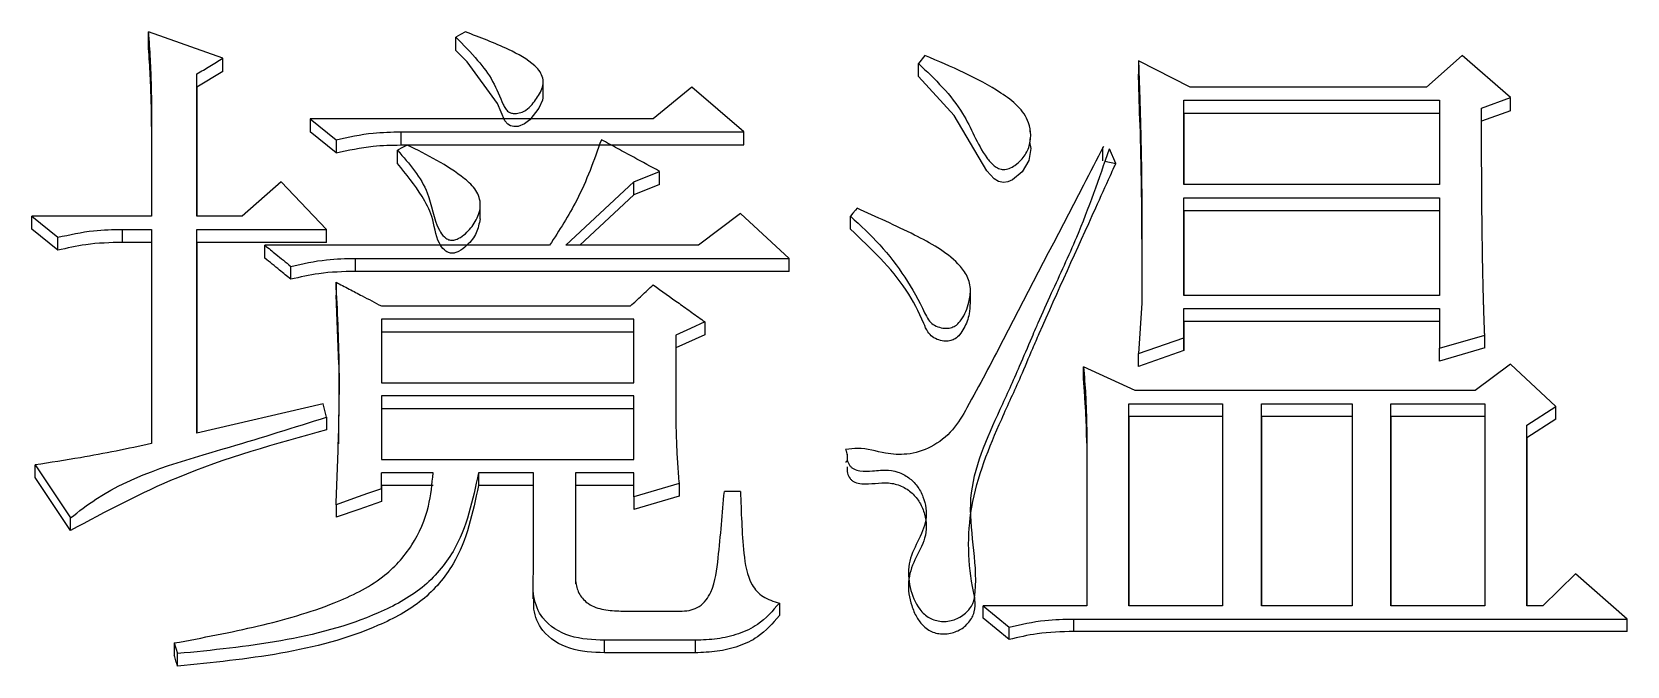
# Model space of a CAD drawing. Header units: millimetres. Extents: x 2028 to 4172, y 863 to 2379.
# Drawn here: x 2530.64 to 2535.97, y 2181.22 to 2183.34 of the extents above; entities that cross this region are included whole.
import ezdxf

# ---------------------------------------------------------------- set-up
doc = ezdxf.new("R2010")
doc.units = ezdxf.units.MM

msp = doc.modelspace()

# ---------------------------------------------------------------- linework, layer by layer
at = {"color": 7, "linetype": 'Continuous', "lineweight": 25}
for p, q in [((2531.2748, 2183.2512), (2531.026, 2183.339)), ((2531.026, 2183.2947), (2531.026, 2183.339)), ((2532.0537, 2183.2772), (2532.0537, 2183.3215)), ((2533.6222, 2183.26), (2533.6005, 2183.2336)), ((2535.4178, 2183.26), (2535.2988, 2183.1545)), ((2535.5801, 2183.1194), (2535.4178, 2183.26)), ((2531.2748, 2183.207), (2531.1883, 2183.1544)), ((2531.2748, 2183.207), (2531.2748, 2183.2512)), ((2533.6005, 2183.1895), (2533.6005, 2183.2336)), ((2534.5092, 2183.1545), (2534.3361, 2183.2424)), ((2534.3361, 2183.2424), (2534.3361, 2183.1982)), ((2531.1883, 2182.7231), (2531.1883, 2183.1985)), ((2531.1883, 2183.1544), (2531.1883, 2183.1985)), ((2531.1883, 2183.1544), (2531.1883, 2182.7231)), ((2532.3457, 2183.1191), (2532.3456, 2183.1635)), ((2532.8433, 2183.1545), (2532.7135, 2183.049)), ((2533.0164, 2183.005), (2532.8433, 2183.1545)), ((2534.3402, 2183.0369), (2534.3361, 2183.1982)), ((2535.2988, 2183.1545), (2534.5092, 2183.1545)), ((2534.4875, 2183.1106), (2535.3421, 2183.1106)), ((2534.4875, 2182.8289), (2534.4875, 2183.1106)), ((2534.4875, 2183.0666), (2534.4875, 2183.1106)), ((2535.3421, 2183.1106), (2535.3421, 2182.8289)), ((2535.4827, 2183.0842), (2535.5801, 2183.1194)), ((2535.5801, 2183.0754), (2535.5801, 2183.1194)), ((2531.0368, 2183.0666), (2531.0368, 2182.7231)), ((2531.0368, 2183.0227), (2531.0368, 2183.0666)), ((2531.5669, 2183.049), (2531.6534, 2182.9786)), ((2532.7135, 2183.049), (2531.5669, 2183.049)), ((2531.5669, 2183.049), (2531.5669, 2183.0051)), ((2534.4875, 2183.0666), (2534.4875, 2182.8289)), ((2535.3421, 2183.0666), (2534.4875, 2183.0666)), ((2535.5801, 2183.0754), (2535.4827, 2183.0402)), ((2531.6534, 2182.9348), (2531.5669, 2183.0051)), ((2531.8698, 2183.005), (2533.0164, 2183.005)), ((2531.8698, 2183.005), (2531.8698, 2182.9612)), ((2533.0164, 2182.9612), (2533.0164, 2183.005)), ((2533.9738, 2183.0048), (2533.9738, 2183.0159)), ((2531.6534, 2182.9786), (2531.6534, 2182.9348)), ((2531.859, 2182.8997), (2531.859, 2182.9434)), ((2531.8698, 2182.9612), (2533.0164, 2182.9612)), ((2533.9738, 2182.972), (2533.9738, 2182.9817)), ((2534.2604, 2182.8996), (2534.2387, 2182.9478)), ((2534.2237, 2182.9071), (2534.2604, 2182.8996)), ((2531.4695, 2182.8377), (2531.3397, 2182.7231)), ((2531.621, 2182.6791), (2531.4695, 2182.8377)), ((2532.4214, 2182.6261), (2532.6486, 2182.8377)), ((2532.6486, 2182.8377), (2532.7351, 2182.873)), ((2532.6486, 2182.7941), (2532.6486, 2182.8377)), ((2532.7351, 2182.8293), (2532.6486, 2182.7941)), ((2532.7351, 2182.8293), (2532.7351, 2182.873)), ((2532.6486, 2182.7941), (2532.4681, 2182.6261)), ((2535.3421, 2182.8289), (2534.4875, 2182.8289)), ((2534.4875, 2182.7849), (2535.3421, 2182.7849)), ((2534.4875, 2182.4584), (2534.4875, 2182.7849)), ((2534.4875, 2182.7413), (2534.4875, 2182.7849)), ((2535.3421, 2182.7849), (2535.3421, 2182.4584)), ((2530.6366, 2182.7231), (2530.7231, 2182.6526)), ((2531.0368, 2182.7231), (2530.6366, 2182.7231)), ((2531.3397, 2182.7231), (2531.1883, 2182.7231)), ((2532.1355, 2182.7136), (2532.1355, 2182.7574)), ((2533.0056, 2182.732), (2532.8649, 2182.6261)), ((2533.1678, 2182.582), (2533.0056, 2182.732)), ((2533.3734, 2182.6797), (2533.3734, 2182.7232)), ((2534.4875, 2182.7413), (2534.4875, 2182.4584)), ((2535.3421, 2182.7413), (2534.4875, 2182.7413)), ((2530.7231, 2182.6092), (2530.6366, 2182.6797)), ((2530.9395, 2182.6791), (2531.0368, 2182.6791)), ((2530.9395, 2182.6356), (2530.9395, 2182.6791)), ((2531.0368, 2182.6791), (2531.0368, 2181.9629)), ((2531.1883, 2182.6791), (2531.621, 2182.6791)), ((2531.1883, 2181.9984), (2531.1883, 2182.6791)), ((2531.1883, 2182.6356), (2531.1883, 2182.6791)), ((2530.7231, 2182.6092), (2530.7231, 2182.6526)), ((2531.0368, 2182.6356), (2530.9395, 2182.6356)), ((2531.1883, 2182.6356), (2531.1883, 2181.9984)), ((2531.621, 2182.6356), (2531.1883, 2182.6356)), ((2532.3674, 2182.6261), (2531.4154, 2182.6261)), ((2531.4154, 2182.5828), (2531.4154, 2182.6261)), ((2532.8649, 2182.6261), (2532.4214, 2182.6261)), ((2531.7183, 2182.582), (2533.1678, 2182.582)), ((2531.7183, 2182.5387), (2531.7183, 2182.582)), ((2533.1678, 2182.5387), (2533.1678, 2182.582)), ((2531.502, 2182.5123), (2531.502, 2182.5555)), ((2533.1678, 2182.5387), (2531.7183, 2182.5387)), ((2531.6534, 2182.5026), (2531.6534, 2182.4594)), ((2531.6623, 2182.2277), (2531.6534, 2182.4594)), ((2533.7743, 2182.4327), (2533.7743, 2182.4763)), ((2535.3421, 2182.4584), (2534.4875, 2182.4584)), ((2531.8049, 2182.4231), (2532.6378, 2182.4231)), ((2534.3469, 2182.4319), (2534.3361, 2182.264)), ((2534.4875, 2182.4142), (2535.3421, 2182.4142)), ((2534.4875, 2182.317), (2534.4875, 2182.4142)), ((2534.4875, 2182.3712), (2534.4875, 2182.4142)), ((2535.3421, 2182.4142), (2535.3421, 2182.2816)), ((2531.8049, 2182.3789), (2531.8049, 2182.1666)), ((2532.6486, 2182.3789), (2531.8049, 2182.3789)), ((2531.8049, 2182.3789), (2531.8049, 2182.3358)), ((2532.6486, 2182.1666), (2532.6486, 2182.3789)), ((2532.8866, 2182.37), (2532.8866, 2182.327)), ((2534.4875, 2182.3712), (2534.4875, 2182.2741)), ((2535.3421, 2182.3712), (2534.4875, 2182.3712)), ((2531.8049, 2182.3358), (2531.8049, 2182.1666)), ((2532.6486, 2182.3358), (2531.8049, 2182.3358)), ((2532.8866, 2182.327), (2532.7892, 2182.2829)), ((2532.7892, 2182.3258), (2532.7892, 2182.0515)), ((2532.7892, 2182.3258), (2532.7892, 2182.2829)), ((2534.3361, 2182.264), (2534.4875, 2182.317)), ((2534.4875, 2182.2741), (2534.4875, 2182.317)), ((2535.3421, 2182.2816), (2535.4936, 2182.3259)), ((2535.4936, 2182.2829), (2535.4936, 2182.3259)), ((2532.7892, 2182.2829), (2532.7892, 2182.0515)), ((2534.4875, 2182.2741), (2534.3361, 2182.2211)), ((2534.3361, 2182.2211), (2534.3361, 2182.264)), ((2535.4936, 2182.2829), (2535.3421, 2182.2387)), ((2535.3421, 2182.2387), (2535.3421, 2182.2816)), ((2534.3253, 2182.1401), (2534.1522, 2182.2197)), ((2534.1522, 2182.1769), (2534.1522, 2182.2197)), ((2535.5801, 2182.2286), (2535.4611, 2182.1401)), ((2535.7315, 2182.087), (2535.5801, 2182.2286)), ((2531.8049, 2182.1666), (2532.6486, 2182.1666)), ((2535.4611, 2182.1401), (2534.3253, 2182.1401)), ((2531.6101, 2182.0958), (2531.1883, 2181.9984)), ((2531.621, 2182.0515), (2531.6101, 2182.0958)), ((2531.8049, 2182.1224), (2531.8049, 2181.9097)), ((2532.6486, 2182.1224), (2531.8049, 2182.1224)), ((2531.8049, 2182.1224), (2531.8049, 2182.0796)), ((2532.6486, 2181.9097), (2532.6486, 2182.1224)), ((2534.3037, 2182.0958), (2534.6174, 2182.0958)), ((2534.3037, 2181.4213), (2534.3037, 2182.0958)), ((2534.3037, 2182.0531), (2534.3037, 2182.0958)), ((2534.6174, 2182.0958), (2534.6174, 2181.4213)), ((2534.7472, 2182.0958), (2535.05, 2182.0958)), ((2534.7472, 2181.4213), (2534.7472, 2182.0958)), ((2534.7472, 2182.0531), (2534.7472, 2182.0958)), ((2535.05, 2182.0958), (2535.0501, 2181.4213)), ((2535.1799, 2182.0958), (2535.4936, 2182.0958)), ((2535.1799, 2181.4213), (2535.1799, 2182.0958)), ((2535.1799, 2182.0531), (2535.1799, 2182.0958)), ((2535.4936, 2182.0958), (2535.4936, 2181.4213)), ((2535.6342, 2182.025), (2535.7315, 2182.087)), ((2535.7315, 2182.0443), (2535.7315, 2182.087)), ((2531.621, 2182.0515), (2531.621, 2182.0089)), ((2532.6486, 2182.0797), (2531.8049, 2182.0796)), ((2531.8049, 2182.0796), (2531.8049, 2181.9097)), ((2534.3037, 2182.0531), (2534.3037, 2181.4213)), ((2534.6174, 2182.0531), (2534.3037, 2182.0531)), ((2534.7472, 2182.0531), (2534.7472, 2181.4213)), ((2535.0501, 2182.0531), (2534.7472, 2182.0531)), ((2535.1799, 2182.0531), (2535.1799, 2181.4213)), ((2535.4936, 2182.0531), (2535.1799, 2182.0531)), ((2535.7315, 2182.0443), (2535.6342, 2181.9824)), ((2534.163, 2181.9647), (2534.163, 2182.0072)), ((2535.6342, 2181.9824), (2535.6342, 2182.025)), ((2530.6474, 2181.892), (2530.7661, 2181.715)), ((2530.6474, 2181.8496), (2530.6474, 2181.892)), ((2531.8049, 2181.9097), (2532.6486, 2181.9097)), ((2530.7661, 2181.6728), (2530.6474, 2181.8496)), ((2531.9779, 2181.8654), (2531.8049, 2181.8654)), ((2531.8049, 2181.8122), (2531.8049, 2181.8654)), ((2531.8049, 2181.823), (2531.8049, 2181.8654)), ((2531.8049, 2181.823), (2531.8049, 2181.7699)), ((2531.9779, 2181.823), (2531.8049, 2181.823)), ((2532.3133, 2181.8654), (2532.1294, 2181.8654)), ((2532.1294, 2181.8654), (2532.1294, 2181.823)), ((2532.3133, 2181.823), (2532.1294, 2181.823)), ((2532.3133, 2181.528), (2532.3133, 2181.8654)), ((2532.6486, 2181.8654), (2532.4539, 2181.8654)), ((2532.4539, 2181.8654), (2532.4539, 2181.5369)), ((2532.4539, 2181.8654), (2532.4539, 2181.823)), ((2532.4539, 2181.823), (2532.4539, 2181.4949)), ((2532.6486, 2181.823), (2532.4539, 2181.823)), ((2532.6486, 2181.7855), (2532.6486, 2181.8654)), ((2532.8001, 2181.8299), (2532.8001, 2181.7876)), ((2531.8049, 2181.8122), (2531.8049, 2181.7699)), ((2532.8001, 2181.7876), (2532.6486, 2181.7433)), ((2532.6486, 2181.7855), (2532.6486, 2181.7433)), ((2533.0056, 2181.8033), (2532.9515, 2181.8033)), ((2530.7661, 2181.6728), (2530.7661, 2181.715)), ((2531.6534, 2181.7589), (2531.6534, 2181.7167)), ((2535.7965, 2181.528), (2535.6883, 2181.4213)), ((2535.9695, 2181.3768), (2535.7965, 2181.528)), ((2532.3116, 2181.4862), (2532.3116, 2181.4441)), ((2532.6053, 2181.4035), (2532.8109, 2181.4035)), ((2533.1354, 2181.4302), (2533.1354, 2181.3884)), ((2533.8169, 2181.4213), (2533.9034, 2181.3501)), ((2534.163, 2181.4213), (2533.8169, 2181.4213)), ((2534.6174, 2181.4213), (2534.3037, 2181.4213)), ((2535.0501, 2181.4213), (2534.7472, 2181.4213)), ((2535.4936, 2181.4213), (2535.1799, 2181.4213)), ((2535.6883, 2181.4213), (2535.6342, 2181.4213)), ((2533.9034, 2181.3084), (2533.8169, 2181.3795)), ((2533.9034, 2181.3084), (2533.9034, 2181.3501)), ((2534.1198, 2181.3768), (2535.9695, 2181.3768)), ((2534.1198, 2181.3351), (2534.1198, 2181.3768)), ((2535.9695, 2181.3351), (2535.9695, 2181.3768)), ((2531.1126, 2181.2967), (2531.1234, 2181.2611)), ((2531.1126, 2181.2967), (2531.1126, 2181.2551)), ((2532.8541, 2181.3056), (2532.5513, 2181.3056)), ((2532.5513, 2181.264), (2532.5513, 2181.3056)), ((2532.8541, 2181.3056), (2532.8541, 2181.264)), ((2535.9695, 2181.3351), (2534.1198, 2181.3351)), ((2531.1234, 2181.2195), (2531.1234, 2181.2611)), ((2532.8541, 2181.264), (2532.5513, 2181.264))]:
    msp.add_line(p, q, dxfattribs=at)
at = {"color": 7, "linetype": 'Continuous', "lineweight": 25, "flags": 128}
for points in [[(2532.0861, 2183.339), (2532.0699, 2183.3302), (2532.0537, 2183.3215)], [(2532.3444, 2183.1192), (2532.3441, 2183.1113), (2532.3311, 2183.0846), (2532.3015, 2183.0448), (2532.2838, 2183.0313), (2532.2621, 2183.0234), (2532.2473, 2183.0225), (2532.2365, 2183.0248), (2532.2273, 2183.0303), (2532.2182, 2183.0415), (2532.1929, 2183.0994), (2532.0918, 2183.2388), (2532.0537, 2183.2772), (2532.0537, 2183.2772)], [(2533.9721, 2182.9707), (2533.9757, 2182.9496), (2533.969, 2182.9087), (2533.9468, 2182.8713), (2533.9144, 2182.8441), (2533.8998, 2182.8378), (2533.8849, 2182.8356), (2533.8686, 2182.8392), (2533.8534, 2182.8482), (2533.8291, 2182.8749), (2533.72, 2183.0599), (2533.6005, 2183.1895), (2533.6005, 2183.1895)], [(2531.8914, 2182.961), (2531.8752, 2182.9522), (2531.859, 2182.9434)], [(2534.2171, 2182.9084), (2534.2171, 2182.9281), (2534.2171, 2182.9402), (2534.2171, 2182.9522)], [(2530.6366, 2182.6797), (2530.6366, 2182.6905), (2530.6366, 2182.7014), (2530.6366, 2182.7123), (2530.6366, 2182.7231)], [(2533.395, 2182.7496), (2533.3895, 2182.7429), (2533.3815, 2182.7331), (2533.3734, 2182.7232)], [(2531.621, 2182.6356), (2531.621, 2182.6466), (2531.621, 2182.6628), (2531.621, 2182.6791)], [(2532.8866, 2182.37), (2532.8379, 2182.3479), (2532.7892, 2182.3258)], [(2532.8001, 2181.8299), (2532.7243, 2181.8077), (2532.6486, 2181.7855)], [(2531.8049, 2181.8122), (2531.7582, 2181.7958), (2531.7116, 2181.7794), (2531.6534, 2181.7589)], [(2531.8049, 2181.7699), (2531.7291, 2181.7433), (2531.6534, 2181.7167)], [(2533.8169, 2181.3795), (2533.8169, 2181.39), (2533.8169, 2181.4004), (2533.8169, 2181.4108), (2533.8169, 2181.4213)]]:
    msp.add_lwpolyline(points, dxfattribs=at)
at = {"color": 7, "linetype": 'Continuous', "lineweight": 25}
for points, knots in [([(2531.026, 2183.339), (2531.0281, 2183.3086), (2531.0323, 2183.2481), (2531.0355, 2183.1572), (2531.0364, 2183.0968), (2531.0368, 2183.0666)], [0, 0, 0, 0, 0.33558, 0.667724, 1, 1, 1, 1]), ([(2532.0537, 2183.3215), (2532.0787, 2183.2961), (2532.1242, 2183.2499), (2532.1808, 2183.1752), (2532.2022, 2183.1174), (2532.219, 2183.083), (2532.228, 2183.0724), (2532.24, 2183.0669), (2532.2542, 2183.0656), (2532.2712, 2183.0689), (2532.2917, 2183.0785), (2532.3145, 2183.102), (2532.3337, 2183.1298), (2532.3472, 2183.16), (2532.3456, 2183.1842), (2532.3362, 2183.207), (2532.3015, 2183.2442), (2532.2157, 2183.2897), (2532.1346, 2183.3206), (2532.0861, 2183.339)], [0, 0, 0, 0, 0.133739, 0.243051, 0.352533, 0.371712, 0.391103, 0.40333, 0.418292, 0.440552, 0.463875, 0.498841, 0.561321, 0.592898, 0.624761, 0.654015, 0.68757, 0.813379, 1, 1, 1, 1]), ([(2531.0368, 2183.0227), (2531.0365, 2183.0532), (2531.0358, 2183.1138), (2531.032, 2183.2045), (2531.028, 2183.2646), (2531.026, 2183.2947)], [0, 0, 0, 0, 0.335994, 0.667926, 1, 1, 1, 1]), ([(2533.6005, 2183.2336), (2533.6556, 2183.181), (2533.753, 2183.0878), (2533.7996, 2182.9539), (2533.8473, 2182.8949), (2533.8677, 2182.8823), (2533.8857, 2182.8779), (2533.905, 2182.8822), (2533.9264, 2182.8944), (2533.9507, 2182.9169), (2533.9717, 2182.9514), (2533.9778, 2182.9939), (2533.9701, 2183.0436), (2533.9341, 2183.094), (2533.8206, 2183.1762), (2533.7101, 2183.2229), (2533.6222, 2183.26)], [0, 0, 0, 0, 0.207454, 0.367231, 0.400729, 0.416588, 0.431291, 0.448091, 0.466661, 0.497247, 0.538505, 0.578637, 0.620092, 0.68235, 0.74713, 1, 1, 1, 1]), ([(2531.1883, 2183.1985), (2531.2027, 2183.2073), (2531.2315, 2183.2248), (2531.2604, 2183.2424), (2531.2748, 2183.2512)], [0, 0, 0, 0, 0.499999, 1, 1, 1, 1]), ([(2534.3361, 2183.2424), (2534.3362, 2183.2381), (2534.3365, 2183.2317), (2534.3368, 2183.221), (2534.3372, 2183.2103), (2534.3376, 2183.1975), (2534.3381, 2183.1847), (2534.3385, 2183.1718), (2534.3389, 2183.159), (2534.3395, 2183.1419), (2534.3402, 2183.1205), (2534.341, 2183.0948), (2534.3417, 2183.0691), (2534.3432, 2183.0178), (2534.3447, 2182.9578), (2534.3457, 2182.8978), (2534.3461, 2182.8677), (2534.3464, 2182.8463), (2534.3466, 2182.8248), (2534.3468, 2182.7991), (2534.347, 2182.7734), (2534.3472, 2182.7476), (2534.3473, 2182.7218), (2534.3474, 2182.6961), (2534.3474, 2182.6703), (2534.3474, 2182.6445), (2534.3474, 2182.6231), (2534.3474, 2182.6059), (2534.3474, 2182.593), (2534.3474, 2182.5801), (2534.3474, 2182.5672), (2534.3473, 2182.5543), (2534.3473, 2182.5414), (2534.3473, 2182.5285), (2534.3472, 2182.5156), (2534.3472, 2182.5027), (2534.3471, 2182.4898), (2534.3471, 2182.4791), (2534.3471, 2182.4705), (2534.347, 2182.464), (2534.347, 2182.4576), (2534.347, 2182.4511), (2534.347, 2182.4457), (2534.3469, 2182.4393), (2534.3469, 2182.4351), (2534.3469, 2182.4319)], [0, 0, 0, 0, 0.015876, 0.023814, 0.03969, 0.055566, 0.071442, 0.087319, 0.103195, 0.119071, 0.150823, 0.182575, 0.214327, 0.246079, 0.373089, 0.436594, 0.468346, 0.484222, 0.515974, 0.547726, 0.579478, 0.611231, 0.642983, 0.674735, 0.706487, 0.738239, 0.769992, 0.785868, 0.801744, 0.81762, 0.833496, 0.849372, 0.865248, 0.881124, 0.897, 0.912876, 0.928753, 0.944629, 0.952567, 0.960505, 0.968443, 0.976381, 0.984319, 0.988288, 1, 1, 1, 1]), ([(2534.3402, 2183.064), (2534.3402, 2183.0641), (2534.3401, 2183.0641), (2534.3402, 2183.061), (2534.3421, 2182.9796), (2534.3456, 2182.8213), (2534.3467, 2182.651), (2534.347, 2182.5555), (2534.347, 2182.4914), (2534.347, 2182.4685), (2534.347, 2182.4658), (2534.347, 2182.4645)], [0, 0, 0, 0, 0.0013712, 0.0074928, 0.0260114, 0.4573332, 0.6724703, 0.8205696, 0.9189146, 0.9584703, 1, 1, 1, 1]), ([(2535.4936, 2182.3259), (2535.4934, 2182.33), (2535.493, 2182.3423), (2535.4922, 2182.3628), (2535.4913, 2182.3874), (2535.4906, 2182.4079), (2535.4901, 2182.4244), (2535.4897, 2182.4367), (2535.4893, 2182.449), (2535.489, 2182.4613), (2535.4887, 2182.4736), (2535.4884, 2182.4859), (2535.4881, 2182.4982), (2535.4875, 2182.5228), (2535.4859, 2182.6089), (2535.4844, 2182.7073), (2535.4839, 2182.7933), (2535.4837, 2182.8178), (2535.4837, 2182.8301), (2535.4836, 2182.8424), (2535.4835, 2182.8547), (2535.4835, 2182.8669), (2535.4834, 2182.8792), (2535.4833, 2182.8915), (2535.4833, 2182.9038), (2535.4832, 2182.916), (2535.4832, 2182.9283), (2535.4831, 2182.9406), (2535.4831, 2182.9528), (2535.4831, 2182.9651), (2535.483, 2182.9753), (2535.483, 2182.9835), (2535.483, 2182.9896), (2535.483, 2182.9958), (2535.483, 2183.0019), (2535.4829, 2183.008), (2535.4829, 2183.0142), (2535.4829, 2183.0203), (2535.4829, 2183.0264), (2535.4829, 2183.0326), (2535.4828, 2183.0387), (2535.4828, 2183.0448), (2535.4828, 2183.051), (2535.4828, 2183.0571), (2535.4828, 2183.0632), (2535.4828, 2183.0693), (2535.4827, 2183.0763), (2535.4827, 2183.0813), (2535.4827, 2183.0842)], [0, 0, 0, 0, 0.0162043, 0.0486129, 0.0810215, 0.1134301, 0.1296344, 0.1458387, 0.1620431, 0.1782474, 0.1944517, 0.210656, 0.2268603, 0.2430646, 0.3078819, 0.5671533, 0.6319705, 0.6481748, 0.6643791, 0.6805834, 0.6967877, 0.712992, 0.7291963, 0.7454006, 0.7616049, 0.7778092, 0.7940136, 0.8102179, 0.8264222, 0.8426265, 0.8588308, 0.8669329, 0.8750351, 0.8831372, 0.8912394, 0.8993415, 0.9074437, 0.9155458, 0.923648, 0.9317501, 0.9398523, 0.9479544, 0.9560566, 0.9641588, 0.9722609, 0.9803631, 0.9884652, 1, 1, 1, 1]), ([(2531.6534, 2182.9786), (2531.6945, 2182.9876), (2531.7657, 2183.0031), (2531.8388, 2183.0044), (2531.8698, 2183.005)], [0, 0, 0, 0, 0.576873, 1, 1, 1, 1]), ([(2531.6534, 2182.9348), (2531.6945, 2182.9438), (2531.7657, 2182.9593), (2531.8388, 2182.9606), (2531.8698, 2182.9612)], [0, 0, 0, 0, 0.576909, 1, 1, 1, 1]), ([(2531.859, 2182.9434), (2531.8985, 2182.8983), (2531.9684, 2182.8184), (2531.9788, 2182.7062), (2532.0108, 2182.6563), (2532.0259, 2182.6454), (2532.0398, 2182.6413), (2532.0552, 2182.6445), (2532.0728, 2182.6538), (2532.0983, 2182.6743), (2532.1247, 2182.7102), (2532.1411, 2182.7602), (2532.1248, 2182.8124), (2532.0422, 2182.8858), (2531.9583, 2182.9277), (2531.8914, 2182.961)], [0, 0, 0, 0, 0.206756, 0.36622, 0.399315, 0.414903, 0.42938, 0.446247, 0.465285, 0.496864, 0.558757, 0.621691, 0.682799, 0.747419, 1, 1, 1, 1]), ([(2532.5404, 2182.9786), (2532.5158, 2182.9101), (2532.4718, 2182.7872), (2532.3994, 2182.6756), (2532.3674, 2182.6261)], [0, 0, 0, 0, 0.557248, 1, 1, 1, 1]), ([(2532.7351, 2182.873), (2532.7063, 2182.8886), (2532.6594, 2182.914), (2532.5945, 2182.9493), (2532.5584, 2182.9688), (2532.5404, 2182.9786)], [0, 0, 0, 0, 0.4440726, 0.7220363, 1, 1, 1, 1]), ([(2534.2189, 2182.9558), (2534.1966, 2182.9128), (2534.0852, 2182.6976), (2533.9335, 2182.4062), (2533.7914, 2182.1324), (2533.7186, 2182.0062), (2533.6483, 2181.9492), (2533.5666, 2181.9238), (2533.4823, 2181.9287), (2533.4157, 2181.9511), (2533.3707, 2181.9452), (2533.357, 2181.9434)], [0, 0, 0, 0, 0.102062, 0.510275, 0.689515, 0.750609, 0.812535, 0.866745, 0.912849, 0.973626, 1, 1, 1, 1]), ([(2533.3626, 2181.9274), (2533.362, 2181.9211), (2533.3608, 2181.9085), (2533.3676, 2181.8936), (2533.3758, 2181.8837), (2533.387, 2181.8759), (2533.4113, 2181.8694), (2533.4419, 2181.8715), (2533.4698, 2181.8737), (2533.4982, 2181.8752), (2533.532, 2181.87), (2533.5692, 2181.8507), (2533.5981, 2181.8215), (2533.6168, 2181.786), (2533.6268, 2181.7475), (2533.6271, 2181.6949), (2533.5974, 2181.6349), (2533.5627, 2181.5622), (2533.5689, 2181.4817), (2533.5914, 2181.4241), (2533.6192, 2181.3928), (2533.6366, 2181.3801), (2533.6561, 2181.3719), (2533.6773, 2181.3683), (2533.6989, 2181.3688), (2533.7201, 2181.3736), (2533.7399, 2181.3828), (2533.7574, 2181.3955), (2533.7721, 2181.4107), (2533.7866, 2181.4341), (2533.803, 2181.5595), (2533.7378, 2181.7818), (2533.8525, 2182.031), (2533.9322, 2182.2055), (2533.9706, 2182.2966), (2533.9913, 2182.3448), (2534.0129, 2182.394), (2534.0584, 2182.4955), (2534.1482, 2182.6861), (2534.2046, 2182.849), (2534.2387, 2182.9478)], [0, 0, 0, 0, 0.007428, 0.015109, 0.018668, 0.022262, 0.030315, 0.045537, 0.055335, 0.060934, 0.076504, 0.091913, 0.106834, 0.123007, 0.138661, 0.154166, 0.18521, 0.21654, 0.248061, 0.27952, 0.288103, 0.295996, 0.3036, 0.311361, 0.319284, 0.327009, 0.334918, 0.343372, 0.351316, 0.359048, 0.375174, 0.500216, 0.624957, 0.687444, 0.729472, 0.742369, 0.749853, 0.793377, 0.874708, 1, 1, 1, 1]), ([(2532.1348, 2182.7141), (2532.1318, 2182.6982), (2532.1256, 2182.6656), (2532.0966, 2182.6291), (2532.07, 2182.608), (2532.0515, 2182.6001), (2532.0387, 2182.5982), (2532.0259, 2182.602), (2532.0109, 2182.6129), (2531.9852, 2182.6516), (2531.9812, 2182.7177), (2531.9325, 2182.8083), (2531.8878, 2182.8638), (2531.859, 2182.8997)], [0, 0, 0, 0, 0.095128, 0.195269, 0.259874, 0.283272, 0.304509, 0.327952, 0.353183, 0.406729, 0.590525, 0.736094, 1, 1, 1, 1]), ([(2533.3626, 2181.8849), (2533.362, 2181.8781), (2533.3608, 2181.8645), (2533.3689, 2181.8489), (2533.3784, 2181.8391), (2533.3912, 2181.8319), (2533.4327, 2181.8242), (2533.4854, 2181.8375), (2533.5445, 2181.8233), (2533.5804, 2181.7992), (2533.6068, 2181.7661), (2533.6221, 2181.7277), (2533.6283, 2181.6872), (2533.6212, 2181.6336), (2533.5859, 2181.5765), (2533.5611, 2181.5), (2533.572, 2181.4331), (2533.5925, 2181.3836), (2533.6132, 2181.3562), (2533.6343, 2181.3395), (2533.6535, 2181.3306), (2533.6747, 2181.3266), (2533.6966, 2181.3272), (2533.718, 2181.3315), (2533.7444, 2181.3424), (2533.7657, 2181.3605), (2533.7805, 2181.3824), (2533.79, 2181.4072), (2533.7915, 2181.437), (2533.7652, 2181.5515), (2533.7603, 2181.7632), (2533.856, 2181.9985), (2533.9363, 2182.171), (2533.9762, 2182.267), (2534.0586, 2182.4554), (2534.1466, 2182.6475), (2534.23, 2182.8329), (2534.2519, 2182.8811), (2534.2578, 2182.8941), (2534.2596, 2182.898), (2534.2602, 2182.8992), (2534.2604, 2182.8996)], [0, 0, 0, 0, 0.008085, 0.016221, 0.019867, 0.023654, 0.032469, 0.065042, 0.081049, 0.097297, 0.112813, 0.129538, 0.145843, 0.161707, 0.193334, 0.223699, 0.255644, 0.272362, 0.286987, 0.295007, 0.302602, 0.310243, 0.318391, 0.32629, 0.333943, 0.349774, 0.357157, 0.364655, 0.381079, 0.392053, 0.505047, 0.628846, 0.690714, 0.73105, 0.752554, 0.935292, 0.9824, 0.994888, 0.998366, 0.999414, 1, 1, 1, 1]), ([(2533.3734, 2182.7232), (2533.4069, 2182.692), (2533.5083, 2182.5974), (2533.5877, 2182.4744), (2533.6315, 2182.3778), (2533.6488, 2182.3605), (2533.6702, 2182.3506), (2533.6921, 2182.3473), (2533.7122, 2182.3503), (2533.7299, 2182.3599), (2533.7531, 2182.3873), (2533.7695, 2182.4295), (2533.7774, 2182.4817), (2533.7637, 2182.5276), (2533.7077, 2182.5968), (2533.5772, 2182.6679), (2533.4594, 2182.7208), (2533.395, 2182.7497)], [0, 0, 0, 0, 0.118686, 0.359193, 0.382947, 0.402076, 0.42122, 0.441112, 0.455767, 0.470498, 0.490907, 0.5484, 0.590659, 0.633123, 0.67426, 0.821854, 1, 1, 1, 1]), ([(2530.7231, 2182.6526), (2530.7629, 2182.6614), (2530.834, 2182.6771), (2530.9072, 2182.6784), (2530.9395, 2182.6791)], [0, 0, 0, 0, 0.558835, 1, 1, 1, 1]), ([(2533.7729, 2182.433), (2533.7725, 2182.4207), (2533.7718, 2182.3915), (2533.7569, 2182.3559), (2533.7404, 2182.3281), (2533.7252, 2182.3136), (2533.7084, 2182.3064), (2533.6892, 2182.3045), (2533.6679, 2182.3083), (2533.6466, 2182.319), (2533.6289, 2182.3385), (2533.6066, 2182.3939), (2533.5623, 2182.4806), (2533.4745, 2182.5837), (2533.4073, 2182.6475), (2533.3734, 2182.6797)], [0, 0, 0, 0, 0.057101, 0.13521, 0.173824, 0.203318, 0.226795, 0.250194, 0.283282, 0.316665, 0.350268, 0.398201, 0.589427, 0.793058, 1, 1, 1, 1]), ([(2530.9395, 2182.6356), (2530.8984, 2182.6346), (2530.8251, 2182.6327), (2530.7542, 2182.6164), (2530.7231, 2182.6092)], [0, 0, 0, 0, 0.561085, 1, 1, 1, 1]), ([(2531.4154, 2182.6261), (2531.4278, 2182.616), (2531.4484, 2182.5992), (2531.4772, 2182.5757), (2531.4937, 2182.5623), (2531.502, 2182.5555)], [0, 0, 0, 0, 0.4283462, 0.7141671, 1, 1, 1, 1]), ([(2531.502, 2182.5123), (2531.4895, 2182.5224), (2531.4688, 2182.5393), (2531.44, 2182.5628), (2531.4236, 2182.5761), (2531.4154, 2182.5828)], [0, 0, 0, 0, 0.432886, 0.7164419, 1, 1, 1, 1]), ([(2531.502, 2182.5555), (2531.5417, 2182.5643), (2531.6129, 2182.58), (2531.686, 2182.5814), (2531.7183, 2182.582)], [0, 0, 0, 0, 0.558839, 1, 1, 1, 1]), ([(2531.7183, 2182.5387), (2531.6772, 2182.5377), (2531.604, 2182.5358), (2531.5331, 2182.5194), (2531.502, 2182.5123)], [0, 0, 0, 0, 0.5610893, 1, 1, 1, 1]), ([(2531.6534, 2181.7589), (2531.6566, 2181.8359), (2531.6628, 2181.9898), (2531.6666, 2182.2379), (2531.6581, 2182.4085), (2531.6534, 2182.5026)], [0, 0, 0, 0, 0.3098767, 0.6197907, 1, 1, 1, 1]), ([(2531.6534, 2182.5026), (2531.668, 2182.4949), (2531.6971, 2182.4797), (2531.7475, 2182.4532), (2531.7835, 2182.4343), (2531.8049, 2182.4231)], [0, 0, 0, 0, 0.288217, 0.576435, 1, 1, 1, 1]), ([(2532.6378, 2182.4231), (2532.6504, 2182.4348), (2532.6756, 2182.4584), (2532.7009, 2182.482), (2532.7135, 2182.4937)], [0, 0, 0, 0, 0.499999, 1, 1, 1, 1]), ([(2532.7135, 2182.4937), (2532.7424, 2182.4731), (2532.7856, 2182.4422), (2532.8433, 2182.401), (2532.8722, 2182.3804), (2532.8866, 2182.37)], [0, 0, 0, 0, 0.5, 0.75, 1, 1, 1, 1]), ([(2531.6626, 2182.2293), (2531.6626, 2182.1877), (2531.6627, 2182.1003), (2531.6616, 2182.0097), (2531.6611, 2181.9623)], [0, 0, 0, 0, 0.476993, 1, 1, 1, 1]), ([(2534.1522, 2182.2197), (2534.1548, 2182.1884), (2534.159, 2182.1374), (2534.1616, 2182.0665), (2534.1626, 2182.027), (2534.163, 2182.0072)], [0, 0, 0, 0, 0.443386, 0.721661, 1, 1, 1, 1]), ([(2534.163, 2181.9647), (2534.1625, 2181.9961), (2534.1615, 2182.0473), (2534.1568, 2182.118), (2534.1538, 2182.1573), (2534.1522, 2182.1769)], [0, 0, 0, 0, 0.443946, 0.721943, 1, 1, 1, 1]), ([(2530.7661, 2181.715), (2530.7938, 2181.7365), (2530.945, 2181.854), (2531.2548, 2181.9352), (2531.514, 2182.0175), (2531.621, 2182.0515)], [0, 0, 0, 0, 0.116288, 0.635254, 1, 1, 1, 1]), ([(2532.7892, 2182.0515), (2532.7898, 2182.0208), (2532.7907, 2181.9685), (2532.7946, 2181.8946), (2532.7982, 2181.8515), (2532.8001, 2181.8299)], [0, 0, 0, 0, 0.415687, 0.707752, 1, 1, 1, 1]), ([(2531.621, 2182.0089), (2531.4517, 2181.9622), (2531.1523, 2181.8797), (2530.8831, 2181.7355), (2530.7661, 2181.6728)], [0, 0, 0, 0, 0.5652512, 1, 1, 1, 1]), ([(2534.163, 2182.0072), (2534.163, 2181.9097), (2534.163, 2181.7147), (2534.163, 2181.5191), (2534.163, 2181.4213)], [0, 0, 0, 0, 0.499996, 1, 1, 1, 1]), ([(2535.6342, 2181.4213), (2535.6342, 2181.5104), (2535.6342, 2181.7119), (2535.6342, 2181.9128), (2535.6342, 2182.025)], [0, 0, 0, 0, 0.44202, 1, 1, 1, 1]), ([(2535.6342, 2181.9824), (2535.6342, 2181.8937), (2535.6342, 2181.707), (2535.6342, 2181.5197), (2535.6342, 2181.4213)], [0, 0, 0, 0, 0.474916, 1, 1, 1, 1]), ([(2531.0368, 2181.9629), (2530.9973, 2181.9545), (2530.9183, 2181.9378), (2530.7886, 2181.9135), (2530.698, 2181.8997), (2530.6474, 2181.892)], [0, 0, 0, 0, 0.306381, 0.612797, 1, 1, 1, 1]), ([(2533.357, 2181.9434), (2533.3591, 2181.9368), (2533.3626, 2181.9254), (2533.3628, 2181.9116), (2533.3609, 2181.9042), (2533.3591, 2181.902), (2533.358, 2181.9013), (2533.3575, 2181.9011), (2533.3572, 2181.901), (2533.3571, 2181.9009)], [0, 0, 0, 0, 0.493604, 0.861876, 0.955662, 0.982084, 0.991539, 0.995796, 1, 1, 1, 1]), ([(2531.1126, 2181.2967), (2531.2067, 2181.3143), (2531.3884, 2181.3482), (2531.625, 2181.4152), (2531.807, 2181.5029), (2531.914, 2181.6204), (2531.9664, 2181.7442), (2531.9744, 2181.8279), (2531.9779, 2181.8654)], [0, 0, 0, 0, 0.245646, 0.473666, 0.633063, 0.763711, 0.894016, 1, 1, 1, 1]), ([(2532.1294, 2181.8654), (2532.1105, 2181.7744), (2532.0811, 2181.6326), (2531.9467, 2181.4736), (2531.6462, 2181.313), (2531.3555, 2181.2841), (2531.1234, 2181.2611)], [0, 0, 0, 0, 0.2265728, 0.3529789, 0.4833551, 1, 1, 1, 1]), ([(2532.1294, 2181.823), (2532.1105, 2181.7321), (2532.0811, 2181.5905), (2531.9467, 2181.4317), (2531.6462, 2181.2713), (2531.3555, 2181.2425), (2531.1234, 2181.2195)], [0, 0, 0, 0, 0.226405, 0.352766, 0.483152, 1, 1, 1, 1]), ([(2532.8109, 2181.4035), (2532.821, 2181.4041), (2532.8409, 2181.4053), (2532.8693, 2181.4183), (2532.8917, 2181.4396), (2532.9209, 2181.4927), (2532.9355, 2181.6173), (2532.9452, 2181.7295), (2532.9515, 2181.8033)], [0, 0, 0, 0, 0.060123, 0.1192, 0.185763, 0.251345, 0.507834, 1, 1, 1, 1]), ([(2533.0056, 2181.8033), (2533.0077, 2181.7347), (2533.011, 2181.6304), (2533.0283, 2181.5061), (2533.0786, 2181.4469), (2533.1162, 2181.4359), (2533.1354, 2181.4302)], [0, 0, 0, 0, 0.492785, 0.749576, 0.872123, 1, 1, 1, 1]), ([(2532.5513, 2181.3056), (2532.5118, 2181.3072), (2532.4349, 2181.3104), (2532.3413, 2181.368), (2532.3097, 2181.4516), (2532.3121, 2181.5026), (2532.3133, 2181.528)], [0, 0, 0, 0, 0.295173, 0.576606, 0.789028, 1, 1, 1, 1]), ([(2532.4539, 2181.5369), (2532.4535, 2181.5236), (2532.4526, 2181.4971), (2532.4654, 2181.4575), (2532.4981, 2181.4232), (2532.5489, 2181.4055), (2532.5864, 2181.4042), (2532.6053, 2181.4035)], [0, 0, 0, 0, 0.178016, 0.357314, 0.541602, 0.768589, 1, 1, 1, 1]), ([(2532.5513, 2181.264), (2532.5118, 2181.2656), (2532.4346, 2181.2687), (2532.3421, 2181.3263), (2532.3132, 2181.396), (2532.314, 2181.4329), (2532.3142, 2181.4444)], [0, 0, 0, 0, 0.3340131, 0.6523422, 0.8924485, 1, 1, 1, 1]), ([(2533.1354, 2181.4302), (2533.113, 2181.4042), (2533.0755, 2181.3609), (2532.9992, 2181.325), (2532.9279, 2181.3084), (2532.8788, 2181.3065), (2532.8541, 2181.3056)], [0, 0, 0, 0, 0.32906, 0.549528, 0.774008, 1, 1, 1, 1]), ([(2533.1354, 2181.3884), (2533.113, 2181.3625), (2533.0755, 2181.3192), (2532.9992, 2181.2834), (2532.9279, 2181.2667), (2532.8788, 2181.2649), (2532.8541, 2181.264)], [0, 0, 0, 0, 0.328935, 0.549407, 0.773938, 1, 1, 1, 1]), ([(2533.9034, 2181.3501), (2533.9432, 2181.359), (2534.0143, 2181.3748), (2534.0875, 2181.3762), (2534.1198, 2181.3768)], [0, 0, 0, 0, 0.558835, 1, 1, 1, 1]), ([(2534.1198, 2181.3351), (2534.0787, 2181.334), (2534.0055, 2181.3321), (2533.9345, 2181.3156), (2533.9034, 2181.3084)], [0, 0, 0, 0, 0.561085, 1, 1, 1, 1]), ([(2531.1234, 2181.2195), (2531.1216, 2181.2254), (2531.118, 2181.2373), (2531.1144, 2181.2491), (2531.1126, 2181.2551)], [0, 0, 0, 0, 0.50001, 1, 1, 1, 1])]:
    msp.add_open_spline(points, degree=3, knots=knots, dxfattribs=at)

doc.saveas('drawing.dxf')
